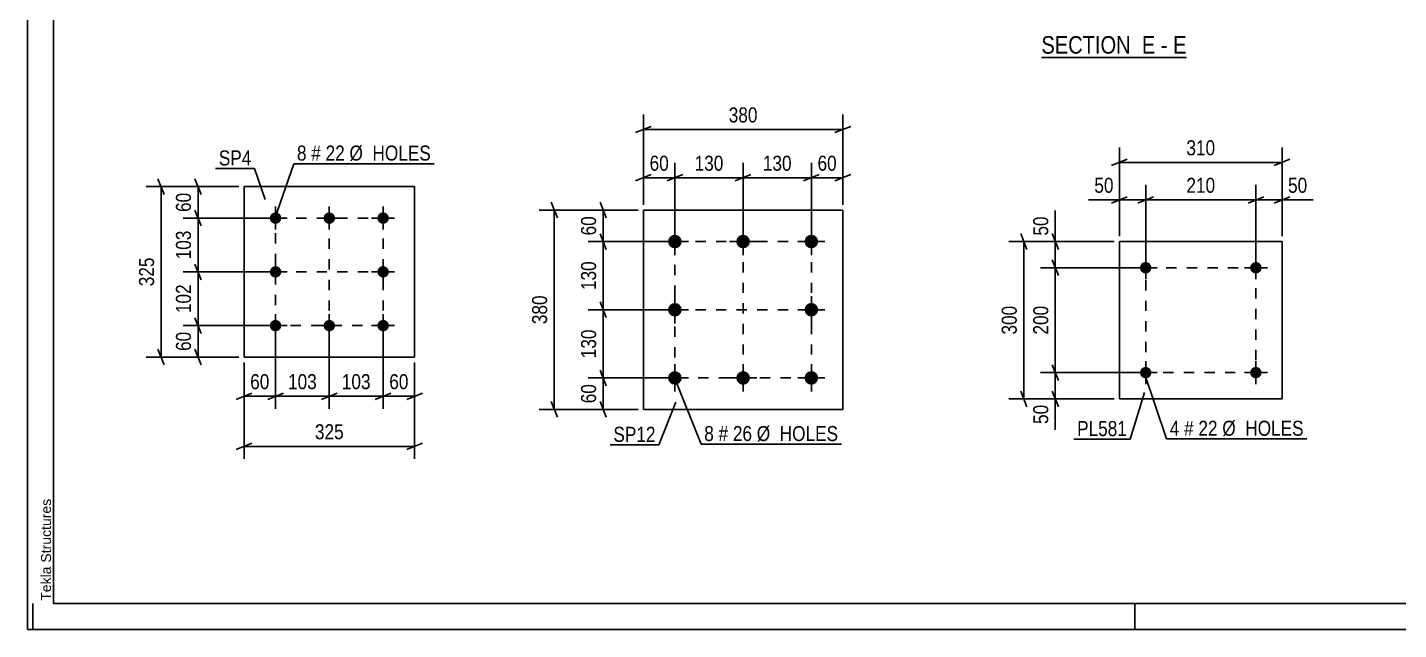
# Model space of a CAD drawing. Header units: millimetres. Extents: x 0 to 841, y 0 to 594.
# Drawn here: x 0 to 261.3, y 0 to 114.8 of the extents above; entities that cross this region are included whole.
import ezdxf

# ---------------------------------------------------------------- set-up
doc = ezdxf.new("R2010")
doc.units = ezdxf.units.MM
doc.linetypes.add('DXK_LINE_DOT2', pattern=[3.9198, 1.9599, -1.9599])
doc.styles.add('Arial', font='ARIAL.TTF', dxfattribs={"height": 0.2})
doc.styles.add('Arial Narrow', font='ARIALN.TTF', dxfattribs={"height": 0.2})

# ---------------------------------------------------------------- blocks, each defined once
blk = doc.blocks.new('Unknown-283133386-1135')
at = {"color": 5, "linetype": 'Continuous'}
for p, q in [((0, 594), (0, 0)), ((5, 589), (5, 5)), ((1, 0), (1, 5)), ((5, 5), (836, 5)), ((211, 0), (211, 5)), ((0, 0), (841, 0))]:
    blk.add_line(p, q, dxfattribs=at)
at = {"color": 174, "linetype": 'Continuous', "style": 'Arial'}
blk.add_text('Tekla Structures', height=1.9102, rotation=90, dxfattribs=at).set_placement((4.5, 5.5))
blk = doc.blocks.new('Unknown-283133386-16 - 6706')
at = {"color": 6, "linetype": 'Continuous'}
blk.add_line((193.22, 109.04), (220.87, 109.04), dxfattribs=at)
at = {"color": 0, "linetype": 'Continuous'}
blk.add_wipeout([(211.33, 109.79), (211.33, 113.29), (193.22, 113.29), (193.22, 109.79)], dxfattribs=at)
at = {"color": 7, "linetype": 'Continuous', "style": 'Arial Narrow'}
blk.add_text('SECTION ', height=3.34, dxfattribs=at).set_placement((193.22, 109.79))
at = {"color": 0, "linetype": 'Continuous'}
blk.add_wipeout([(214.94, 109.79), (214.94, 113.29), (212.38, 113.29), (212.38, 109.79)], dxfattribs=at)
blk.add_wipeout([(217.26, 109.79), (217.26, 113.29), (215.99, 113.29), (215.99, 109.79)], dxfattribs=at)
at = {"color": 7, "linetype": 'Continuous', "style": 'Arial Narrow'}
blk.add_text('E', height=3.34, dxfattribs=at).set_placement((212.38, 109.79))
at = {"color": 0, "linetype": 'Continuous'}
blk.add_wipeout([(220.87, 109.79), (220.87, 113.29), (218.31, 113.29), (218.31, 109.79)], dxfattribs=at)
at = {"color": 7, "linetype": 'Continuous', "style": 'Arial Narrow'}
for s, p in [('E', (218.31, 109.79)), ('-', (215.99, 109.79))]:
    blk.add_text(s, height=3.34, dxfattribs=at).set_placement(p)
blk = doc.blocks.new('Part-283133386-2264 - 2215')
at = {"color": 2, "linetype": 'Continuous'}
for p, q in [((41.28, 51.94), (41.28, 84.44)), ((41.28, 84.44), (73.78, 84.44)), ((73.78, 84.44), (73.78, 51.94)), ((73.78, 51.94), (41.28, 51.94))]:
    blk.add_line(p, q, dxfattribs=at)
blk = doc.blocks.new('Bolt-283133386-2249 - 2215')
at = {"linetype": 'Continuous'}
for points in [[(47.28, 79.54, -1), (47.28, 77.34, -1)], [(57.53, 79.54, -1), (57.53, 77.34, -1)], [(67.78, 79.54, -1), (67.78, 77.34, -1)], [(47.28, 69.29, -1), (47.28, 67.09, -1)], [(67.78, 69.29, -1), (67.78, 67.09, -1)], [(47.28, 59.04, -1), (47.28, 56.84, -1)], [(57.53, 59.04, -1), (57.53, 56.84, -1)], [(67.78, 59.04, -1), (67.78, 56.84, -1)]]:
    blk.add_hatch(color=1, dxfattribs=at).paths.add_polyline_path(points)
at = {"color": 1, "linetype": 'Continuous'}
for p, q in [((45.08, 78.44), (49.48, 78.44)), ((47.28, 80.64), (47.28, 76.24)), ((55.33, 78.44), (59.73, 78.44)), ((57.53, 80.64), (57.53, 76.24)), ((65.58, 78.44), (69.98, 78.44)), ((67.78, 80.64), (67.78, 76.24)), ((45.08, 68.19), (49.48, 68.19)), ((47.28, 70.39), (47.28, 65.99)), ((65.58, 68.19), (69.98, 68.19)), ((67.78, 70.39), (67.78, 65.99)), ((47.28, 60.14), (47.28, 55.74)), ((57.53, 60.14), (57.53, 55.74)), ((67.78, 60.14), (67.78, 55.74)), ((45.08, 57.94), (49.48, 57.94)), ((55.33, 57.94), (59.73, 57.94)), ((65.58, 57.94), (69.98, 57.94))]:
    blk.add_line(p, q, dxfattribs=at)
blk = doc.blocks.new('Bolt-283133386-1901 - 1867')
at = {"linetype": 'Continuous'}
for points in [[(123.38, 75.27, -1), (123.38, 72.67, -1)], [(136.38, 75.27, -1), (136.38, 72.67, -1)], [(149.38, 75.27, -1), (149.38, 72.67, -1)], [(123.38, 62.27, -1), (123.38, 59.67, -1)], [(149.38, 62.27, -1), (149.38, 59.67, -1)], [(123.38, 49.27, -1), (123.38, 46.67, -1)], [(136.38, 49.27, -1), (136.38, 46.67, -1)], [(149.38, 49.27, -1), (149.38, 46.67, -1)]]:
    blk.add_hatch(color=1, dxfattribs=at).paths.add_polyline_path(points)
at = {"color": 1, "linetype": 'Continuous'}
for p, q in [((123.38, 76.57), (123.38, 71.37)), ((136.38, 76.57), (136.38, 71.37)), ((149.38, 76.57), (149.38, 71.37)), ((120.78, 73.97), (125.98, 73.97)), ((133.78, 73.97), (138.98, 73.97)), ((146.78, 73.97), (151.98, 73.97)), ((123.38, 63.57), (123.38, 58.37)), ((149.38, 63.57), (149.38, 58.37)), ((120.78, 60.97), (125.98, 60.97)), ((146.78, 60.97), (151.98, 60.97)), ((123.38, 50.57), (123.38, 45.37)), ((136.38, 50.57), (136.38, 45.37)), ((149.38, 50.57), (149.38, 45.37)), ((120.78, 47.97), (125.98, 47.97)), ((133.78, 47.97), (138.98, 47.97)), ((146.78, 47.97), (151.98, 47.97))]:
    blk.add_line(p, q, dxfattribs=at)
blk = doc.blocks.new('Part-283133386-1916 - 1867')
at = {"color": 2, "linetype": 'Continuous'}
for p, q in [((117.38, 79.97), (117.38, 41.97)), ((117.38, 79.97), (155.38, 79.97)), ((155.38, 79.97), (155.38, 41.97)), ((117.38, 41.97), (155.38, 41.97))]:
    blk.add_line(p, q, dxfattribs=at)
blk = doc.blocks.new('Bolt-283133386-1648 - 1614')
at = {"linetype": 'Continuous'}
for points in [[(214.19, 68.98, -1), (211.99, 68.98, -1)], [(235.19, 68.98, -1), (232.99, 68.98, -1)]]:
    blk.add_hatch(color=1, dxfattribs=at).paths.add_polyline_path(points)
at = {"color": 1, "linetype": 'Continuous'}
for p, q in [((213.09, 71.18), (213.09, 66.78)), ((234.09, 71.18), (234.09, 66.78)), ((210.89, 68.98), (215.29, 68.98)), ((231.89, 68.98), (236.29, 68.98))]:
    blk.add_line(p, q, dxfattribs=at)
blk = doc.blocks.new('Bolt-283133386-1653 - 1614')
at = {"linetype": 'Continuous'}
for points in [[(214.19, 48.98, -1), (211.99, 48.98, -1)], [(235.19, 48.98, -1), (232.99, 48.98, -1)]]:
    blk.add_hatch(color=1, dxfattribs=at).paths.add_polyline_path(points)
at = {"color": 1, "linetype": 'Continuous'}
for p, q in [((213.09, 51.18), (213.09, 46.78)), ((234.09, 51.18), (234.09, 46.78)), ((210.89, 48.98), (215.29, 48.98)), ((231.89, 48.98), (236.29, 48.98))]:
    blk.add_line(p, q, dxfattribs=at)
blk = doc.blocks.new('Part-283133386-1668 - 1614')
at = {"color": 2, "linetype": 'Continuous'}
for p, q in [((208.09, 73.98), (208.09, 43.98)), ((239.09, 73.98), (208.09, 73.98)), ((239.09, 43.98), (239.09, 73.98)), ((208.09, 43.98), (239.09, 43.98))]:
    blk.add_line(p, q, dxfattribs=at)
at = {"color": 7, "linetype": 'DXK_LINE_DOT2'}
for p, q in [((208.09, 43.98), (208.09, 73.98)), ((239.09, 43.98), (239.09, 73.98))]:
    blk.add_line(p, q, dxfattribs=at)
blk = doc.blocks.new('Rectangle-283133386-2351 - 2215')
at = {"color": 1, "linetype": 'DXK_LINE_DOT2'}
blk.add_lwpolyline([(47.28, 78.44), (67.78, 78.44), (67.78, 57.94), (47.28, 57.94), (47.28, 78.44)], close=True, dxfattribs=at)
blk = doc.blocks.new('Rectangle-283133386-2003 - 1867')
at = {"color": 1, "linetype": 'DXK_LINE_DOT2'}
blk.add_lwpolyline([(123.38, 73.97), (149.38, 73.97), (149.38, 47.97), (123.38, 47.97), (123.38, 73.97)], close=True, dxfattribs=at)
blk = doc.blocks.new('Rectangle-283133386-1779 - 1614')
at = {"color": 1, "linetype": 'DXK_LINE_DOT2'}
blk.add_lwpolyline([(213.09, 68.98), (234.09, 68.98), (234.09, 48.98), (213.09, 48.98), (213.09, 68.98)], close=True, dxfattribs=at)
blk = doc.blocks.new('Line-283133386-2337 - 2215')
at = {"color": 1, "linetype": 'DXK_LINE_DOT2'}
blk.add_line((47.28, 68.19), (67.78, 68.19), dxfattribs=at)
blk = doc.blocks.new('Line-283133386-1989 - 1867')
at = {"color": 1, "linetype": 'DXK_LINE_DOT2'}
blk.add_line((136.38, 73.97), (136.38, 47.97), dxfattribs=at)
blk = doc.blocks.new('Line-283133386-2344 - 2215')
at = {"color": 1, "linetype": 'DXK_LINE_DOT2'}
blk.add_line((57.53, 78.44), (57.53, 57.94), dxfattribs=at)
blk = doc.blocks.new('Line-283133386-1996 - 1867')
at = {"color": 1, "linetype": 'DXK_LINE_DOT2'}
blk.add_line((123.38, 60.97), (149.38, 60.97), dxfattribs=at)
blk = doc.blocks.new('StraightDimension-283133386-17683 - 2215')
at = {"color": 7, "linetype": 'Continuous'}
for p, q in [((46.28, 68.19), (29.66, 68.19)), ((31.91, 69.69), (33.11, 66.69)), ((32.51, 57.94), (32.51, 68.19)), ((46.28, 57.94), (29.66, 57.94)), ((33.11, 56.44), (31.91, 59.44))]:
    blk.add_line(p, q, dxfattribs=at)
at = {"color": 0}
blk.add_wipeout([(31.76, 66.41), (27.56, 66.41), (27.56, 59.73), (31.76, 59.73)], dxfattribs=at)
at = {"color": 3, "style": 'Arial Narrow'}
blk.add_text('102', height=2.863, rotation=90.0002, dxfattribs=at).set_placement((31.16, 60.33))
blk = doc.blocks.new('StraightDimension-283133386-2266 - 2215')
at = {"color": 7, "linetype": 'Continuous'}
for p, q in [((46.28, 57.94), (29.66, 57.94)), ((31.91, 59.44), (33.11, 56.44)), ((32.51, 51.94), (32.51, 57.94)), ((33.11, 50.44), (31.91, 53.44)), ((40.28, 51.94), (29.66, 51.94))]:
    blk.add_line(p, q, dxfattribs=at)
at = {"color": 0}
blk.add_wipeout([(31.76, 57.37), (27.56, 57.37), (27.56, 52.51), (31.76, 52.51)], dxfattribs=at)
at = {"color": 3, "style": 'Arial Narrow'}
blk.add_text('60', height=2.863, rotation=90.0002, dxfattribs=at).set_placement((31.16, 53.11))
blk = doc.blocks.new('StraightDimension-283133386-2280 - 2215')
at = {"color": 7, "linetype": 'Continuous'}
for p, q in [((40.28, 84.44), (29.66, 84.44)), ((31.91, 85.94), (33.11, 82.94)), ((32.51, 78.44), (32.51, 84.44)), ((46.28, 78.44), (29.66, 78.44)), ((33.11, 76.94), (31.91, 79.94))]:
    blk.add_line(p, q, dxfattribs=at)
at = {"color": 0}
blk.add_wipeout([(31.76, 83.87), (27.56, 83.87), (27.56, 79.01), (31.76, 79.01)], dxfattribs=at)
at = {"color": 3, "style": 'Arial Narrow'}
blk.add_text('60', height=2.863, rotation=90.0002, dxfattribs=at).set_placement((31.16, 79.61))
blk = doc.blocks.new('StraightDimension-283133386-2291 - 2215')
at = {"color": 7, "linetype": 'Continuous'}
for p, q in [((40.28, 84.44), (22.63, 84.44)), ((26.08, 82.94), (24.88, 85.94)), ((25.48, 51.94), (25.48, 84.44)), ((24.88, 53.44), (26.08, 50.44)), ((40.28, 51.94), (22.63, 51.94))]:
    blk.add_line(p, q, dxfattribs=at)
at = {"color": 0}
blk.add_wipeout([(24.73, 71.53), (20.53, 71.53), (20.53, 64.85), (24.73, 64.85)], dxfattribs=at)
at = {"color": 3, "style": 'Arial Narrow'}
blk.add_text('325', height=2.863, rotation=90.0002, dxfattribs=at).set_placement((24.13, 65.45))
blk = doc.blocks.new('StraightDimension-283133386-2302 - 2215')
at = {"color": 7, "linetype": 'Continuous'}
for p, q in [((41.28, 50.94), (41.28, 32.53)), ((73.78, 50.94), (73.78, 32.53)), ((42.78, 35.53), (39.78, 34.33)), ((41.28, 34.93), (73.78, 34.93)), ((72.28, 34.33), (75.28, 35.53))]:
    blk.add_line(p, q, dxfattribs=at)
at = {"color": 0}
blk.add_wipeout([(60.87, 35.68), (60.87, 39.88), (54.19, 39.88), (54.19, 35.68)], dxfattribs=at)
at = {"color": 3, "style": 'Arial Narrow'}
blk.add_text('325', height=2.863, dxfattribs=at).set_placement((54.79, 36.28))
blk = doc.blocks.new('StraightDimension-283133386-2313 - 2215')
at = {"color": 7, "linetype": 'Continuous'}
for p, q in [((67.78, 56.94), (67.78, 42.08)), ((73.78, 50.94), (73.78, 42.08)), ((66.28, 43.88), (69.28, 45.08)), ((67.78, 44.48), (73.78, 44.48)), ((75.28, 45.08), (72.28, 43.88))]:
    blk.add_line(p, q, dxfattribs=at)
at = {"color": 0}
blk.add_wipeout([(73.21, 45.23), (73.21, 49.43), (68.35, 49.43), (68.35, 45.23)], dxfattribs=at)
at = {"color": 3, "style": 'Arial Narrow'}
blk.add_text('60', height=2.863, dxfattribs=at).set_placement((68.95, 45.83))
blk = doc.blocks.new('StraightDimension-283133386-2327 - 2215')
at = {"color": 7, "linetype": 'Continuous'}
for p, q in [((47.28, 56.94), (47.28, 42.08)), ((41.28, 50.94), (41.28, 42.08)), ((39.78, 43.88), (42.78, 45.08)), ((41.28, 44.48), (47.28, 44.48)), ((48.78, 45.08), (45.78, 43.88))]:
    blk.add_line(p, q, dxfattribs=at)
at = {"color": 0}
blk.add_wipeout([(46.71, 45.23), (46.71, 49.43), (41.85, 49.43), (41.85, 45.23)], dxfattribs=at)
at = {"color": 3, "style": 'Arial Narrow'}
blk.add_text('60', height=2.863, dxfattribs=at).set_placement((42.45, 45.83))
blk = doc.blocks.new('StraightDimension-283133386-17685 - 2215')
at = {"color": 7, "linetype": 'Continuous'}
for p, q in [((46.28, 78.44), (29.66, 78.44)), ((31.91, 79.94), (33.11, 76.94)), ((32.51, 68.19), (32.51, 78.44)), ((46.28, 68.19), (29.66, 68.19)), ((33.11, 66.69), (31.91, 69.69))]:
    blk.add_line(p, q, dxfattribs=at)
at = {"color": 0}
blk.add_wipeout([(31.76, 76.66), (27.56, 76.66), (27.56, 69.98), (31.76, 69.98)], dxfattribs=at)
at = {"color": 3, "style": 'Arial Narrow'}
blk.add_text('103', height=2.863, rotation=90.0002, dxfattribs=at).set_placement((31.16, 70.58))
blk = doc.blocks.new('StraightDimension-283133386-17711 - 2215')
at = {"color": 7, "linetype": 'Continuous'}
for p, q in [((47.28, 56.94), (47.28, 42.08)), ((57.53, 56.94), (57.53, 42.08)), ((45.78, 43.88), (48.78, 45.08)), ((47.28, 44.48), (57.53, 44.48)), ((59.03, 45.08), (56.03, 43.88))]:
    blk.add_line(p, q, dxfattribs=at)
at = {"color": 0}
blk.add_wipeout([(55.74, 45.23), (55.74, 49.43), (49.06, 49.43), (49.06, 45.23)], dxfattribs=at)
at = {"color": 3, "style": 'Arial Narrow'}
blk.add_text('103', height=2.863, dxfattribs=at).set_placement((49.66, 45.83))
blk = doc.blocks.new('StraightDimension-283133386-17713 - 2215')
at = {"color": 7, "linetype": 'Continuous'}
for p, q in [((57.53, 56.94), (57.53, 42.08)), ((67.78, 56.94), (67.78, 42.08)), ((56.03, 43.88), (59.03, 45.08)), ((57.53, 44.48), (67.78, 44.48)), ((69.28, 45.08), (66.28, 43.88))]:
    blk.add_line(p, q, dxfattribs=at)
at = {"color": 0}
blk.add_wipeout([(65.99, 45.23), (65.99, 49.43), (59.31, 49.43), (59.31, 45.23)], dxfattribs=at)
at = {"color": 3, "style": 'Arial Narrow'}
blk.add_text('103', height=2.863, dxfattribs=at).set_placement((59.91, 45.83))
blk = doc.blocks.new('StraightDimension-283133386-1932 - 1867')
at = {"color": 7, "linetype": 'Continuous'}
for p, q in [((109.11, 81.47), (110.31, 78.47)), ((116.38, 79.97), (106.86, 79.97)), ((109.71, 73.97), (109.71, 79.97)), ((122.38, 73.97), (106.86, 73.97)), ((110.31, 72.47), (109.11, 75.47))]:
    blk.add_line(p, q, dxfattribs=at)
at = {"color": 0}
blk.add_wipeout([(108.96, 79.4), (104.76, 79.4), (104.76, 74.54), (108.96, 74.54)], dxfattribs=at)
at = {"color": 3, "style": 'Arial Narrow'}
blk.add_text('60', height=2.863, rotation=90.0002, dxfattribs=at).set_placement((108.36, 75.14))
blk = doc.blocks.new('StraightDimension-283133386-1918 - 1867')
at = {"color": 7, "linetype": 'Continuous'}
for p, q in [((122.38, 47.97), (106.86, 47.97)), ((109.11, 49.47), (110.31, 46.47)), ((109.71, 41.97), (109.71, 47.97)), ((116.38, 41.97), (106.86, 41.97)), ((110.31, 40.47), (109.11, 43.47))]:
    blk.add_line(p, q, dxfattribs=at)
at = {"color": 0}
blk.add_wipeout([(108.96, 47.4), (104.76, 47.4), (104.76, 42.54), (108.96, 42.54)], dxfattribs=at)
at = {"color": 3, "style": 'Arial Narrow'}
blk.add_text('60', height=2.863, rotation=90.0002, dxfattribs=at).set_placement((108.36, 43.14))
blk = doc.blocks.new('StraightDimension-283133386-1943 - 1867')
at = {"color": 7, "linetype": 'Continuous'}
for p, q in [((100.98, 78.47), (99.78, 81.47)), ((116.38, 79.97), (97.53, 79.97)), ((100.38, 41.97), (100.38, 79.97)), ((116.38, 41.97), (97.53, 41.97)), ((99.78, 43.47), (100.98, 40.47))]:
    blk.add_line(p, q, dxfattribs=at)
at = {"color": 0}
blk.add_wipeout([(99.63, 64.31), (95.43, 64.31), (95.43, 57.62), (99.63, 57.62)], dxfattribs=at)
at = {"color": 3, "style": 'Arial Narrow'}
blk.add_text('380', height=2.863, rotation=90.0002, dxfattribs=at).set_placement((99.03, 58.22))
blk = doc.blocks.new('StraightDimension-283133386-1979 - 1867')
at = {"color": 7, "linetype": 'Continuous'}
for p, q in [((117.38, 80.97), (117.38, 98.18)), ((155.38, 80.97), (155.38, 98.18)), ((118.88, 95.93), (115.88, 94.73)), ((117.38, 95.33), (155.38, 95.33)), ((153.88, 94.73), (156.88, 95.93))]:
    blk.add_line(p, q, dxfattribs=at)
at = {"color": 0}
blk.add_wipeout([(139.73, 96.08), (139.73, 100.28), (133.04, 100.28), (133.04, 96.08)], dxfattribs=at)
at = {"color": 3, "style": 'Arial Narrow'}
blk.add_text('380', height=2.863, dxfattribs=at).set_placement((133.64, 96.68))
blk = doc.blocks.new('StraightDimension-283133386-17515 - 1867')
at = {"color": 7, "linetype": 'Continuous'}
for p, q in [((122.38, 60.97), (106.86, 60.97)), ((110.31, 59.47), (109.11, 62.47)), ((109.71, 47.97), (109.71, 60.97)), ((122.38, 47.97), (106.86, 47.97)), ((109.11, 49.47), (110.31, 46.47))]:
    blk.add_line(p, q, dxfattribs=at)
at = {"color": 0}
blk.add_wipeout([(108.96, 57.81), (104.76, 57.81), (104.76, 51.12), (108.96, 51.12)], dxfattribs=at)
at = {"color": 3, "style": 'Arial Narrow'}
blk.add_text('130', height=2.863, rotation=90.0002, dxfattribs=at).set_placement((108.36, 51.72))
blk = doc.blocks.new('StraightDimension-283133386-17517 - 1867')
at = {"color": 7, "linetype": 'Continuous'}
for p, q in [((122.38, 73.97), (106.86, 73.97)), ((110.31, 72.47), (109.11, 75.47)), ((109.71, 60.97), (109.71, 73.97)), ((122.38, 60.97), (106.86, 60.97)), ((109.11, 62.47), (110.31, 59.47))]:
    blk.add_line(p, q, dxfattribs=at)
at = {"color": 0}
blk.add_wipeout([(108.96, 70.81), (104.76, 70.81), (104.76, 64.12), (108.96, 64.12)], dxfattribs=at)
at = {"color": 3, "style": 'Arial Narrow'}
blk.add_text('130', height=2.863, rotation=90.0002, dxfattribs=at).set_placement((108.36, 64.72))
blk = doc.blocks.new('StraightDimension-283133386-26221 - 1867')
at = {"color": 7, "linetype": 'Continuous'}
for p, q in [((149.38, 74.97), (149.38, 88.97)), ((155.38, 80.97), (155.38, 88.97)), ((147.88, 85.52), (150.88, 86.72)), ((156.88, 86.72), (153.88, 85.52)), ((149.38, 86.12), (155.38, 86.12))]:
    blk.add_line(p, q, dxfattribs=at)
at = {"color": 0}
blk.add_wipeout([(154.81, 86.87), (154.81, 91.07), (149.96, 91.07), (149.96, 86.87)], dxfattribs=at)
at = {"color": 3, "style": 'Arial Narrow'}
blk.add_text('60', height=2.863, dxfattribs=at).set_placement((150.56, 87.47))
blk = doc.blocks.new('StraightDimension-283133386-26222 - 1867')
at = {"color": 7, "linetype": 'Continuous'}
for p, q in [((136.38, 74.97), (136.38, 88.97)), ((149.38, 74.97), (149.38, 88.97)), ((137.88, 86.72), (134.88, 85.52)), ((147.88, 85.52), (150.88, 86.72)), ((136.38, 86.12), (149.38, 86.12))]:
    blk.add_line(p, q, dxfattribs=at)
at = {"color": 0}
blk.add_wipeout([(146.23, 86.87), (146.23, 91.07), (139.54, 91.07), (139.54, 86.87)], dxfattribs=at)
at = {"color": 3, "style": 'Arial Narrow'}
blk.add_text('130', height=2.863, dxfattribs=at).set_placement((140.14, 87.47))
blk = doc.blocks.new('StraightDimension-283133386-26223 - 1867')
at = {"color": 7, "linetype": 'Continuous'}
for p, q in [((123.38, 74.97), (123.38, 88.97)), ((136.38, 74.97), (136.38, 88.97)), ((124.88, 86.72), (121.88, 85.52)), ((134.88, 85.52), (137.88, 86.72)), ((123.38, 86.12), (136.38, 86.12))]:
    blk.add_line(p, q, dxfattribs=at)
at = {"color": 0}
blk.add_wipeout([(133.23, 86.87), (133.23, 91.07), (126.54, 91.07), (126.54, 86.87)], dxfattribs=at)
at = {"color": 3, "style": 'Arial Narrow'}
blk.add_text('130', height=2.863, dxfattribs=at).set_placement((127.14, 87.47))
blk = doc.blocks.new('StraightDimension-283133386-26224 - 1867')
at = {"color": 7, "linetype": 'Continuous'}
for p, q in [((117.38, 80.97), (117.38, 88.97)), ((123.38, 74.97), (123.38, 88.97)), ((115.88, 85.52), (118.88, 86.72)), ((124.88, 86.72), (121.88, 85.52)), ((117.38, 86.12), (123.38, 86.12))]:
    blk.add_line(p, q, dxfattribs=at)
at = {"color": 0}
blk.add_wipeout([(122.81, 86.87), (122.81, 91.07), (117.96, 91.07), (117.96, 86.87)], dxfattribs=at)
at = {"color": 3, "style": 'Arial Narrow'}
blk.add_text('60', height=2.863, dxfattribs=at).set_placement((118.56, 87.47))
blk = doc.blocks.new('StraightDimension-283133386-1712 - 1614')
at = {"color": 7, "linetype": 'Continuous'}
for p, q in [((234.09, 69.98), (234.09, 84.76)), ((239.09, 74.98), (239.09, 84.76)), ((232.59, 81.31), (235.59, 82.51)), ((234.09, 81.91), (239.09, 81.91)), ((240.59, 82.51), (237.59, 81.31))]:
    blk.add_line(p, q, dxfattribs=at)
at = {"color": 0}
blk.add_wipeout([(244.47, 82.66), (244.47, 86.86), (239.62, 86.86), (239.62, 82.66)], dxfattribs=at)
at = {"color": 7, "linetype": 'Continuous'}
blk.add_line((239.09, 81.91), (245, 81.91), dxfattribs=at)
blk.add_line((239.09, 81.91), (245, 81.91), dxfattribs=at)
at = {"color": 3, "style": 'Arial Narrow'}
blk.add_text('50', height=2.863, dxfattribs=at).set_placement((240.22, 83.26))
blk = doc.blocks.new('StraightDimension-283133386-1696 - 1614')
at = {"color": 7, "linetype": 'Continuous'}
for p, q in [((213.09, 69.98), (213.09, 84.76)), ((234.09, 69.98), (234.09, 84.76)), ((214.59, 82.51), (211.59, 81.31)), ((213.09, 81.91), (234.09, 81.91)), ((232.59, 81.31), (235.59, 82.51))]:
    blk.add_line(p, q, dxfattribs=at)
at = {"color": 0}
blk.add_wipeout([(226.94, 82.66), (226.94, 86.86), (220.25, 86.86), (220.25, 82.66)], dxfattribs=at)
at = {"color": 3, "style": 'Arial Narrow'}
blk.add_text('210', height=2.863, dxfattribs=at).set_placement((220.85, 83.26))
blk = doc.blocks.new('StraightDimension-283133386-1670 - 1614')
at = {"color": 7, "linetype": 'Continuous'}
for p, q in [((208.09, 74.98), (208.09, 91.91)), ((239.09, 74.98), (239.09, 91.91)), ((209.59, 89.66), (206.59, 88.46)), ((208.09, 89.06), (239.09, 89.06)), ((237.59, 88.46), (240.59, 89.66))]:
    blk.add_line(p, q, dxfattribs=at)
at = {"color": 0}
blk.add_wipeout([(226.94, 89.81), (226.94, 94.01), (220.25, 94.01), (220.25, 89.81)], dxfattribs=at)
at = {"color": 3, "style": 'Arial Narrow'}
blk.add_text('310', height=2.863, dxfattribs=at).set_placement((220.85, 90.41))
blk = doc.blocks.new('StraightDimension-283133386-1681 - 1614')
at = {"color": 7, "linetype": 'Continuous'}
for p, q in [((208.09, 74.98), (208.09, 84.76)), ((213.09, 69.98), (213.09, 84.76)), ((206.59, 81.31), (209.59, 82.51)), ((208.09, 81.91), (213.09, 81.91)), ((214.59, 82.51), (211.59, 81.31))]:
    blk.add_line(p, q, dxfattribs=at)
at = {"color": 0}
blk.add_wipeout([(207.57, 82.66), (207.57, 86.86), (202.71, 86.86), (202.71, 82.66)], dxfattribs=at)
at = {"color": 7, "linetype": 'Continuous'}
blk.add_line((208.09, 81.91), (202.19, 81.91), dxfattribs=at)
blk.add_line((208.09, 81.91), (202.19, 81.91), dxfattribs=at)
at = {"color": 3, "style": 'Arial Narrow'}
blk.add_text('50', height=2.863, dxfattribs=at).set_placement((203.31, 83.26))
blk = doc.blocks.new('StraightDimension-283133386-1726 - 1614')
at = {"color": 7, "linetype": 'Continuous'}
for p, q in [((207.09, 73.98), (187.02, 73.98)), ((190.47, 72.48), (189.27, 75.48)), ((189.87, 43.98), (189.87, 73.98)), ((189.27, 45.48), (190.47, 42.48)), ((207.09, 43.98), (187.02, 43.98))]:
    blk.add_line(p, q, dxfattribs=at)
at = {"color": 0}
blk.add_wipeout([(189.12, 62.32), (184.92, 62.32), (184.92, 55.64), (189.12, 55.64)], dxfattribs=at)
at = {"color": 3, "style": 'Arial Narrow'}
blk.add_text('300', height=2.863, rotation=90.0002, dxfattribs=at).set_placement((188.52, 56.24))
blk = doc.blocks.new('StraightDimension-283133386-1737 - 1614')
at = {"color": 7, "linetype": 'Continuous'}
for p, q in [((207.09, 73.98), (193.02, 73.98)), ((195.27, 75.48), (196.47, 72.48)), ((195.87, 68.98), (195.87, 73.98)), ((212.09, 68.98), (193.02, 68.98)), ((196.47, 67.48), (195.27, 70.48))]:
    blk.add_line(p, q, dxfattribs=at)
at = {"color": 0}
blk.add_wipeout([(195.12, 79.36), (190.92, 79.36), (190.92, 74.5), (195.12, 74.5)], dxfattribs=at)
at = {"color": 7, "linetype": 'Continuous'}
blk.add_line((195.87, 73.98), (195.87, 79.89), dxfattribs=at)
blk.add_line((195.87, 73.98), (195.87, 79.89), dxfattribs=at)
at = {"color": 3, "style": 'Arial Narrow'}
blk.add_text('50', height=2.863, rotation=90.0002, dxfattribs=at).set_placement((194.52, 75.1))
blk = doc.blocks.new('StraightDimension-283133386-1750 - 1614')
at = {"color": 7, "linetype": 'Continuous'}
for p, q in [((212.09, 68.98), (193.02, 68.98)), ((196.47, 67.48), (195.27, 70.48)), ((195.87, 48.98), (195.87, 68.98)), ((195.27, 50.48), (196.47, 47.48)), ((212.09, 48.98), (193.02, 48.98))]:
    blk.add_line(p, q, dxfattribs=at)
at = {"color": 0}
blk.add_wipeout([(195.12, 62.32), (190.92, 62.32), (190.92, 55.64), (195.12, 55.64)], dxfattribs=at)
at = {"color": 3, "style": 'Arial Narrow'}
blk.add_text('200', height=2.863, rotation=90.0002, dxfattribs=at).set_placement((194.52, 56.24))
blk = doc.blocks.new('StraightDimension-283133386-1766 - 1614')
at = {"color": 7, "linetype": 'Continuous'}
for p, q in [((195.27, 50.48), (196.47, 47.48)), ((212.09, 48.98), (193.02, 48.98)), ((195.87, 43.98), (195.87, 48.98)), ((196.47, 42.48), (195.27, 45.48)), ((207.09, 43.98), (193.02, 43.98))]:
    blk.add_line(p, q, dxfattribs=at)
at = {"color": 0}
blk.add_wipeout([(195.12, 43.45), (190.92, 43.45), (190.92, 38.6), (195.12, 38.6)], dxfattribs=at)
at = {"color": 7, "linetype": 'Continuous'}
blk.add_line((195.87, 43.98), (195.87, 38.07), dxfattribs=at)
blk.add_line((195.87, 43.98), (195.87, 38.07), dxfattribs=at)
at = {"color": 3, "style": 'Arial Narrow'}
blk.add_text('50', height=2.863, rotation=90.0002, dxfattribs=at).set_placement((194.52, 39.2))
blk = doc.blocks.new('Mark-283133386-2245 - 2215')
at = {"color": 0}
blk.add_wipeout([(53.19, 89.41), (53.19, 92.41), (51.36, 92.41), (51.36, 89.41)], dxfattribs=at)
blk.add_wipeout([(53.19, 89.41), (53.19, 92.41), (51.36, 92.41), (51.36, 89.41)], dxfattribs=at)
at = {"color": 7, "linetype": 'Continuous'}
blk.add_line((47.12, 78.36), (50.76, 88.81), dxfattribs=at)
at = {"color": 0}
blk.add_wipeout([(55.92, 89.41), (55.92, 92.41), (54.09, 92.41), (54.09, 89.41)], dxfattribs=at)
blk.add_wipeout([(55.92, 89.41), (55.92, 92.41), (54.09, 92.41), (54.09, 89.41)], dxfattribs=at)
at = {"color": 3, "style": 'Arial Narrow'}
blk.add_text('8', height=2.86, dxfattribs=at).set_placement((51.36, 89.41))
at = {"color": 0}
blk.add_wipeout([(60.47, 89.41), (60.47, 92.41), (56.82, 92.41), (56.82, 89.41)], dxfattribs=at)
blk.add_wipeout([(60.47, 89.41), (60.47, 92.41), (56.82, 92.41), (56.82, 89.41)], dxfattribs=at)
at = {"color": 3, "style": 'Arial Narrow'}
blk.add_text('#', height=2.86, dxfattribs=at).set_placement((54.09, 89.41))
at = {"color": 0}
blk.add_wipeout([(76.9, 89.41), (76.9, 92.41), (61.37, 92.41), (61.37, 89.41)], dxfattribs=at)
blk.add_wipeout([(76.9, 89.41), (76.9, 92.41), (61.37, 92.41), (61.37, 89.41)], dxfattribs=at)
at = {"color": 7, "linetype": 'Continuous'}
blk.add_line((50.76, 88.81), (77.5, 88.81), dxfattribs=at)
at = {"color": 3, "style": 'Arial Narrow'}
for s, p in [('22', (56.82, 89.41)), ('Ø  HOLES', (61.37, 89.41))]:
    blk.add_text(s, height=2.863, dxfattribs=at).set_placement(p)
blk = doc.blocks.new('Mark-283133386-2260 - 2215')
at = {"color": 0}
blk.add_wipeout([(42.68, 88.48), (42.68, 91.48), (36.47, 91.48), (36.47, 88.48)], dxfattribs=at)
blk.add_wipeout([(42.68, 88.48), (42.68, 91.48), (36.47, 91.48), (36.47, 88.48)], dxfattribs=at)
at = {"color": 30, "linetype": 'Continuous'}
for p in [(35.87, 87.88), (45.31, 82.01)]:
    blk.add_line(p, (43.28, 87.88), dxfattribs=at)
at = {"color": 3, "style": 'Arial Narrow'}
blk.add_text('SP4', height=2.863, dxfattribs=at).set_placement((36.47, 88.48))
blk = doc.blocks.new('Mark-283133386-1897 - 1867')
at = {"color": 0}
blk.add_wipeout([(130.8, 35.94), (130.8, 38.94), (128.97, 38.94), (128.97, 35.94)], dxfattribs=at)
blk.add_wipeout([(130.8, 35.94), (130.8, 38.94), (128.97, 38.94), (128.97, 35.94)], dxfattribs=at)
at = {"color": 7, "linetype": 'Continuous'}
blk.add_line((123.26, 48.18), (128.37, 35.34), dxfattribs=at)
at = {"color": 0}
blk.add_wipeout([(133.53, 35.94), (133.53, 38.94), (131.7, 38.94), (131.7, 35.94)], dxfattribs=at)
blk.add_wipeout([(133.53, 35.94), (133.53, 38.94), (131.7, 38.94), (131.7, 35.94)], dxfattribs=at)
at = {"color": 3, "style": 'Arial Narrow'}
blk.add_text('8', height=2.86, dxfattribs=at).set_placement((128.97, 35.94))
at = {"color": 0}
blk.add_wipeout([(138.08, 35.94), (138.08, 38.94), (134.43, 38.94), (134.43, 35.94)], dxfattribs=at)
blk.add_wipeout([(138.08, 35.94), (138.08, 38.94), (134.43, 38.94), (134.43, 35.94)], dxfattribs=at)
at = {"color": 3, "style": 'Arial Narrow'}
blk.add_text('#', height=2.86, dxfattribs=at).set_placement((131.7, 35.94))
at = {"color": 0}
blk.add_wipeout([(154.51, 35.94), (154.51, 38.94), (138.98, 38.94), (138.98, 35.94)], dxfattribs=at)
blk.add_wipeout([(154.51, 35.94), (154.51, 38.94), (138.98, 38.94), (138.98, 35.94)], dxfattribs=at)
at = {"color": 7, "linetype": 'Continuous'}
blk.add_line((128.37, 35.34), (155.11, 35.34), dxfattribs=at)
at = {"color": 3, "style": 'Arial Narrow'}
for s, p in [('26', (134.43, 35.94)), ('Ø  HOLES', (138.98, 35.94))]:
    blk.add_text(s, height=2.863, dxfattribs=at).set_placement(p)
blk = doc.blocks.new('Mark-283133386-1912 - 1867')
at = {"color": 0}
blk.add_wipeout([(119.7, 35.79), (119.7, 38.79), (111.66, 38.79), (111.66, 35.79)], dxfattribs=at)
blk.add_wipeout([(119.7, 35.79), (119.7, 38.79), (111.66, 38.79), (111.66, 35.79)], dxfattribs=at)
at = {"color": 30, "linetype": 'Continuous'}
for p in [(123.57, 43.36), (111.06, 35.19)]:
    blk.add_line(p, (120.3, 35.19), dxfattribs=at)
at = {"color": 3, "style": 'Arial Narrow'}
blk.add_text('SP12', height=2.863, dxfattribs=at).set_placement((111.66, 35.79))
blk = doc.blocks.new('Mark-283133386-1664 - 1614')
at = {"color": 0}
blk.add_wipeout([(209.53, 36.89), (209.53, 39.89), (200.02, 39.89), (200.02, 36.89)], dxfattribs=at)
blk.add_wipeout([(209.53, 36.89), (209.53, 39.89), (200.02, 39.89), (200.02, 36.89)], dxfattribs=at)
at = {"color": 30, "linetype": 'Continuous'}
for p in [(212.87, 45.17), (199.42, 36.29)]:
    blk.add_line(p, (210.13, 36.29), dxfattribs=at)
at = {"color": 3, "style": 'Arial Narrow'}
blk.add_text('PL581', height=2.863, dxfattribs=at).set_placement((200.02, 36.89))
blk = doc.blocks.new('MarkSet-283133386-1827 - 1614')
at = {"color": 0}
blk.add_wipeout([(219.51, 36.95), (219.51, 39.95), (217.68, 39.95), (217.68, 36.95)], dxfattribs=at)
blk.add_wipeout([(219.51, 36.95), (219.51, 39.95), (217.68, 39.95), (217.68, 36.95)], dxfattribs=at)
at = {"color": 7, "linetype": 'Continuous'}
blk.add_line((212.78, 48.98), (217.08, 36.35), dxfattribs=at)
at = {"color": 0}
blk.add_wipeout([(222.23, 36.95), (222.23, 39.95), (220.41, 39.95), (220.41, 36.95)], dxfattribs=at)
blk.add_wipeout([(222.23, 36.95), (222.23, 39.95), (220.41, 39.95), (220.41, 36.95)], dxfattribs=at)
at = {"color": 3, "style": 'Arial Narrow'}
blk.add_text('4', height=2.86, dxfattribs=at).set_placement((217.68, 36.95))
at = {"color": 0}
blk.add_wipeout([(226.79, 36.95), (226.79, 39.95), (223.13, 39.95), (223.13, 36.95)], dxfattribs=at)
blk.add_wipeout([(226.79, 36.95), (226.79, 39.95), (223.13, 39.95), (223.13, 36.95)], dxfattribs=at)
at = {"color": 3, "style": 'Arial Narrow'}
blk.add_text('#', height=2.86, dxfattribs=at).set_placement((220.41, 36.95))
at = {"color": 0}
blk.add_wipeout([(243.22, 36.95), (243.22, 39.95), (227.69, 39.95), (227.69, 36.95)], dxfattribs=at)
blk.add_wipeout([(243.22, 36.95), (243.22, 39.95), (227.69, 39.95), (227.69, 36.95)], dxfattribs=at)
at = {"color": 7, "linetype": 'Continuous'}
blk.add_line((217.08, 36.35), (243.82, 36.35), dxfattribs=at)
at = {"color": 3, "style": 'Arial Narrow'}
for s, p in [('22', (223.13, 36.95)), ('Ø  HOLES', (227.69, 36.95))]:
    blk.add_text(s, height=2.863, dxfattribs=at).set_placement(p)

msp = doc.modelspace()

# ---------------------------------------------------------------- block references
for name in ['Unknown-283133386-1135', 'Part-283133386-2264 - 2215', 'Bolt-283133386-2249 - 2215', 'Rectangle-283133386-2351 - 2215', 'Line-283133386-2344 - 2215', 'Part-283133386-1916 - 1867', 'Bolt-283133386-1901 - 1867', 'Rectangle-283133386-2003 - 1867', 'Line-283133386-1989 - 1867', 'Part-283133386-1668 - 1614', 'Bolt-283133386-1648 - 1614', 'Line-283133386-2337 - 2215', 'Rectangle-283133386-1779 - 1614', 'Line-283133386-1996 - 1867', 'Bolt-283133386-1653 - 1614']:
    msp.add_blockref(name, (0, 0))

# ---------------------------------------------------------------- next in the draw order: block references
for name in ['Unknown-283133386-16 - 6706', 'StraightDimension-283133386-1712 - 1614', 'StraightDimension-283133386-2280 - 2215', 'StraightDimension-283133386-1932 - 1867', 'StraightDimension-283133386-17683 - 2215', 'StraightDimension-283133386-1918 - 1867']:
    msp.add_blockref(name, (0, 0))

# ---------------------------------------------------------------- next in the draw order: block references
for name in ['StraightDimension-283133386-1696 - 1614', 'StraightDimension-283133386-1943 - 1867', 'StraightDimension-283133386-2266 - 2215']:
    msp.add_blockref(name, (0, 0))

# ---------------------------------------------------------------- next in the draw order: block references
for name in ['StraightDimension-283133386-1979 - 1867', 'StraightDimension-283133386-1670 - 1614', 'StraightDimension-283133386-2291 - 2215', 'StraightDimension-283133386-17515 - 1867']:
    msp.add_blockref(name, (0, 0))

# ---------------------------------------------------------------- next in the draw order: block references
for name in ['Mark-283133386-2260 - 2215', 'StraightDimension-283133386-26221 - 1867', 'StraightDimension-283133386-1681 - 1614', 'StraightDimension-283133386-17685 - 2215', 'StraightDimension-283133386-17517 - 1867', 'StraightDimension-283133386-2302 - 2215', 'Mark-283133386-1897 - 1867']:
    msp.add_blockref(name, (0, 0))

# ---------------------------------------------------------------- next in the draw order: block references
for name in ['Mark-283133386-2245 - 2215', 'StraightDimension-283133386-26222 - 1867', 'StraightDimension-283133386-1726 - 1614', 'StraightDimension-283133386-2327 - 2215', 'StraightDimension-283133386-2313 - 2215', 'Mark-283133386-1912 - 1867']:
    msp.add_blockref(name, (0, 0))

# ---------------------------------------------------------------- next in the draw order: block references
for name in ['StraightDimension-283133386-26223 - 1867', 'StraightDimension-283133386-1737 - 1614', 'StraightDimension-283133386-17711 - 2215']:
    msp.add_blockref(name, (0, 0))

# ---------------------------------------------------------------- next in the draw order: block references
for name in ['StraightDimension-283133386-26224 - 1867', 'StraightDimension-283133386-1750 - 1614', 'StraightDimension-283133386-17713 - 2215']:
    msp.add_blockref(name, (0, 0))

# ---------------------------------------------------------------- next in the draw order: block references
msp.add_blockref('StraightDimension-283133386-1766 - 1614', (0, 0))

# ---------------------------------------------------------------- next in the draw order: block references
msp.add_blockref('Mark-283133386-1664 - 1614', (0, 0))

# ---------------------------------------------------------------- next in the draw order: block references
msp.add_blockref('MarkSet-283133386-1827 - 1614', (0, 0))

doc.saveas('drawing.dxf')
